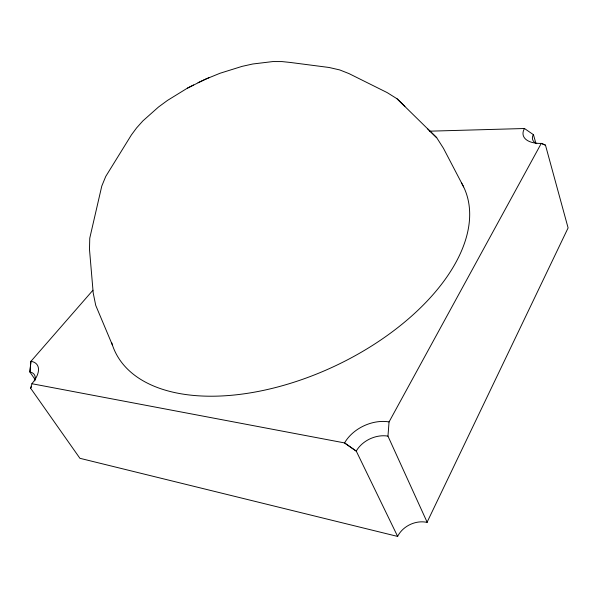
<?xml version="1.0" encoding="UTF-8"?>
<svg xmlns="http://www.w3.org/2000/svg" width="598" height="598" viewBox="0 0 598 598"><rect width="100%" height="100%" fill="white"/><g stroke="black" fill="none" stroke-linecap="round" stroke-linejoin="round"><path stroke-width="0.9" d="M427.241 522.443L387.967 436.151L389.051 421.934L541.272 143.385L545.473 145.157L568.1 227.905L427.017 522.375A23.501 19.121 -25.1 0 0 398.126 535.449L397.655 536.436L79.908 458.3L30.535 388.087L32.068 383.49A27.837 14.031 -35 0 0 31.844 361.476L30.887 361.327L29.9 372.038L35.215 379.678M429.521 131.179L524.491 128.51L533.334 134.625A19.741 10.039 -15.3 0 0 536.742 143.677M524.491 128.51L524.379 128.675A27.807 14.008 -15.4 0 0 539.927 143.423L541.362 143.385L545.473 145.157M92.914 290.247L30.939 361.334L29.9 372.038L30.543 372.143A19.756 10.061 -35.1 0 1 34.759 380.941M30.535 388.087L30.677 387.938A19.756 10.061 -35.1 0 0 31.619 386.757M404.883 106.422L397.035 98.767L387.168 92.6L348.985 73.591L339.731 69.936L329.094 67.484L290.322 62.454L282.017 61.587L272.897 61.564L252.782 63.993L242.07 66.371L220.012 73.262L205.256 79.295L187.406 88.153L167.5 100.412L158.477 107.035L142.907 120.878L136.591 127.92L131.403 134.924L105.734 176.455L101.78 186.075L89.76 238.183L89.491 249.418L93.213 293.027L95.725 305.361L112.439 345.106M187.406 88.153L193.543 84.991M198.035 82.659L208.949 77.68M31.873 383.714L344.627 442.931L356.281 451.131L397.655 536.436M389.051 421.934L388.722 421.859A35.536 25.864 -25.1 0 0 345.39 441.556L344.575 443.013L356.281 451.131L356.819 450.145A25.191 18.486 -25.1 0 1 387.728 436.099L387.967 436.151M427.563 128.787L436.712 137.712L443.439 148.267L463.622 186.897M397.035 98.767L436.712 137.712M533.409 134.505L535.913 143.468M461.514 182.913A192.765 106.773 -25.2 0 1 331.165 367.792A192.765 106.773 -25.2 0 1 111.639 342.527"/></g></svg>
